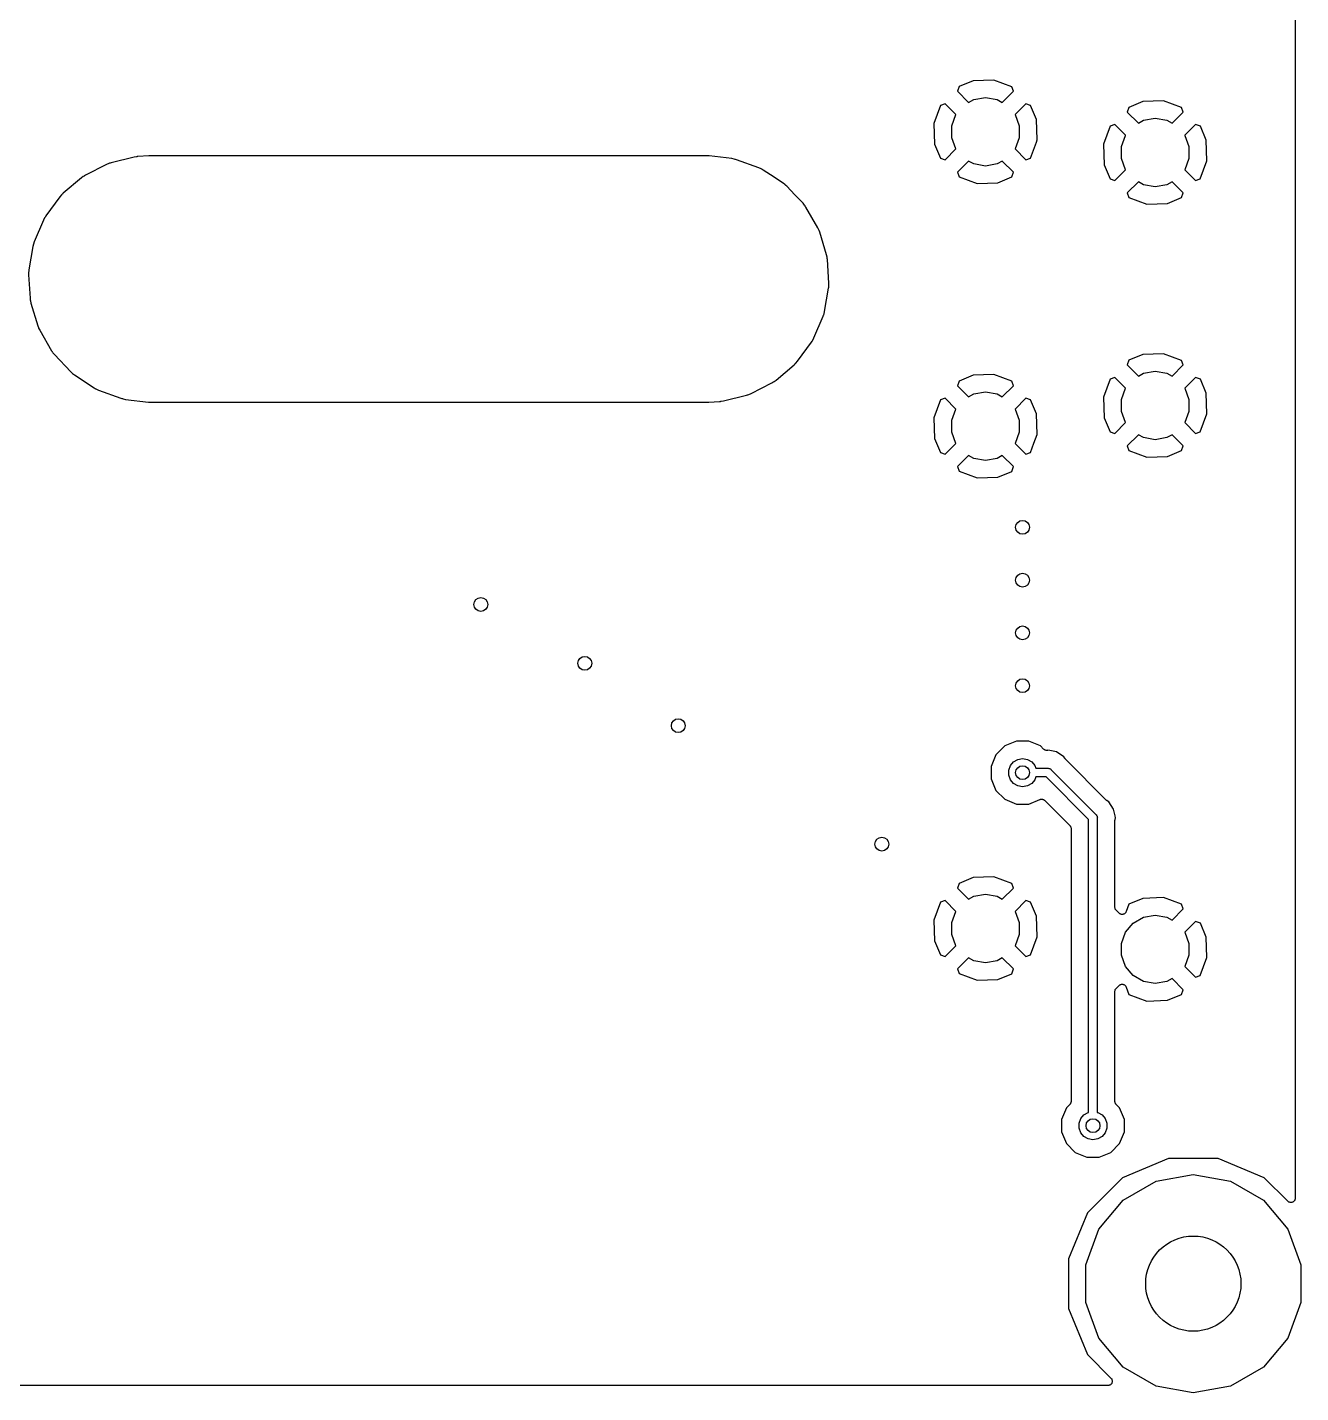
# Model space of a CAD drawing. Extents: x 100.4 to 155.6, y -99.6 to -35.4.
# Drawn here: x 118.84 to 155.6, y -99.65 to -60.24 of the extents above; entities that cross this region are included whole.
import ezdxf

# ---------------------------------------------------------------- set-up
doc = ezdxf.new("R2010")
doc.units = 0
doc.header["$MEASUREMENT"] = 0
doc.layers.add('BLACK', color=7, linetype='CONTINUOUS')

msp = doc.modelspace()

# ---------------------------------------------------------------- linework, layer by layer
at = {"layer": 'BLACK', "linetype": 'CONTINUOUS'}
for p, q in [((155.442, -40.9671), (155.442, -94.0329)), ((146.146, -61.7794), (145.741, -61.9472)), ((146.738, -61.7568), (146.146, -61.7794)), ((147.26, -61.9499), (146.738, -61.7568)), ((145.741, -61.9472), (145.692, -62.0828)), ((145.692, -62.0828), (146.014, -62.4048)), ((146.161, -62.3197), (146.5, -62.26)), ((146.5, -62.26), (146.839, -62.3197)), ((146.986, -62.4048), (147.308, -62.0828)), ((147.308, -62.0828), (147.26, -61.9499)), ((145.2, -62.4901), (145.007, -63.0118)), ((145.333, -62.4421), (145.2, -62.4901)), ((145.644, -62.7533), (145.333, -62.4421)), ((146.014, -62.4048), (146.161, -62.3197)), ((146.839, -62.3197), (146.986, -62.4048)), ((147.667, -62.4421), (147.356, -62.7533)), ((147.803, -62.4911), (147.667, -62.4421)), ((147.916, -62.7642), (147.803, -62.4911)), ((150.641, -62.5472), (150.592, -62.6828)), ((151.046, -62.3794), (150.641, -62.5472)), ((151.638, -62.3568), (151.046, -62.3794)), ((152.16, -62.5499), (151.638, -62.3568)), ((152.208, -62.6828), (152.16, -62.5499)), ((145.007, -63.0118), (145.029, -63.6039)), ((145.525, -63.0781), (145.643, -62.755)), ((145.643, -62.755), (145.644, -62.7533)), ((147.356, -62.7533), (147.357, -62.755)), ((147.357, -62.755), (147.475, -63.0781)), ((147.971, -62.8961), (147.916, -62.7642)), ((147.993, -63.4882), (147.971, -62.8961)), ((150.233, -63.0421), (150.1, -63.0901)), ((150.544, -63.3533), (150.233, -63.0421)), ((150.592, -62.6828), (150.914, -63.0048)), ((150.914, -63.0048), (151.061, -62.9197)), ((151.061, -62.9197), (151.4, -62.86)), ((151.4, -62.86), (151.739, -62.9197)), ((151.739, -62.9197), (151.886, -63.0048)), ((151.886, -63.0048), (152.208, -62.6828)), ((152.567, -63.0421), (152.256, -63.3533)), ((152.703, -63.0911), (152.567, -63.0421)), ((145.525, -63.4219), (145.525, -63.0781)), ((145.643, -63.745), (145.525, -63.4219)), ((147.475, -63.4219), (147.357, -63.745)), ((147.475, -63.0781), (147.475, -63.4219)), ((150.1, -63.0901), (149.907, -63.6118)), ((150.425, -63.6781), (150.543, -63.355)), ((150.543, -63.355), (150.544, -63.3533)), ((152.256, -63.3533), (152.257, -63.355)), ((152.257, -63.355), (152.375, -63.6781)), ((152.871, -63.4961), (152.703, -63.0911)), ((145.029, -63.6039), (145.197, -64.0089)), ((145.333, -64.0579), (145.644, -63.7467)), ((145.644, -63.7467), (145.643, -63.745)), ((147.357, -63.745), (147.356, -63.7467)), ((147.356, -63.7467), (147.667, -64.0579)), ((147.8, -64.0099), (147.971, -63.5473)), ((147.971, -63.5473), (147.993, -63.4882)), ((147.971, -63.5473), (147.971, -63.5473)), ((149.907, -63.6118), (149.929, -64.2039)), ((150.425, -64.0219), (150.425, -63.6781)), ((152.375, -63.6781), (152.375, -64.0219)), ((152.893, -64.0882), (152.871, -63.4961)), ((121.122, -64.193), (120.514, -64.5038)), ((121.186, -64.1652), (121.122, -64.193)), ((121.211, -64.1593), (121.186, -64.1652)), ((121.219, -64.1562), (121.211, -64.1593)), ((121.226, -64.1548), (121.219, -64.1562)), ((121.254, -64.1444), (121.226, -64.1548)), ((121.918, -63.9819), (121.254, -64.1444)), ((121.987, -63.9696), (121.918, -63.9819)), ((121.994, -63.9696), (121.987, -63.9696)), ((122.005, -63.9676), (121.994, -63.9696)), ((122.016, -63.9676), (122.005, -63.9676)), ((122.027, -63.9656), (122.016, -63.9676)), ((122.345, -63.9459), (122.027, -63.9656)), ((122.353, -63.9439), (122.345, -63.9459)), ((122.362, -63.9437), (122.353, -63.9439)), ((122.371, -63.942), (122.362, -63.9437)), ((138.482, -63.942), (122.371, -63.942)), ((138.509, -63.9474), (138.482, -63.942)), ((138.514, -63.9475), (138.509, -63.9474)), ((138.519, -63.9489), (138.514, -63.9475)), ((139.178, -64.0258), (138.519, -63.9489)), ((139.247, -64.0381), (139.178, -64.0258)), ((139.271, -64.0471), (139.247, -64.0381)), ((139.279, -64.0485), (139.271, -64.0471)), ((139.286, -64.0516), (139.279, -64.0485)), ((139.315, -64.0585), (139.286, -64.0516)), ((139.957, -64.2917), (139.315, -64.0585)), ((145.197, -64.0089), (145.333, -64.0579)), ((146.014, -64.0952), (145.692, -64.4172)), ((146.161, -64.1803), (146.014, -64.0952)), ((146.5, -64.24), (146.161, -64.1803)), ((146.839, -64.1803), (146.5, -64.24)), ((146.986, -64.0952), (146.839, -64.1803)), ((147.308, -64.4172), (146.986, -64.0952)), ((147.667, -64.0579), (147.8, -64.0099)), ((149.929, -64.2039), (150.097, -64.6089)), ((150.543, -64.345), (150.425, -64.0219)), ((152.375, -64.0219), (152.257, -64.345)), ((152.7, -64.6099), (152.893, -64.0882)), ((120.397, -64.5814), (119.876, -65.024)), ((120.452, -64.5398), (120.397, -64.5814)), ((120.475, -64.5282), (120.452, -64.5398)), ((120.482, -64.5235), (120.475, -64.5282)), ((120.489, -64.5203), (120.482, -64.5235)), ((120.514, -64.5038), (120.489, -64.5203)), ((140.021, -64.3194), (139.957, -64.2917)), ((140.043, -64.3337), (140.021, -64.3194)), ((140.05, -64.3369), (140.043, -64.3337)), ((140.056, -64.3416), (140.05, -64.3369)), ((140.083, -64.3549), (140.056, -64.3416)), ((140.29, -64.4907), (140.083, -64.3549)), ((140.654, -64.7297), (140.29, -64.4907)), ((140.29, -64.4907), (140.29, -64.4907)), ((145.692, -64.4172), (145.74, -64.5501)), ((145.74, -64.5501), (146.262, -64.7432)), ((146.854, -64.7206), (147.259, -64.5528)), ((147.259, -64.5528), (147.308, -64.4172)), ((150.097, -64.6089), (150.233, -64.6579)), ((150.233, -64.6579), (150.544, -64.3467)), ((150.544, -64.3467), (150.543, -64.345)), ((152.257, -64.345), (152.256, -64.3467)), ((152.256, -64.3467), (152.567, -64.6579)), ((152.567, -64.6579), (152.7, -64.6099)), ((119.876, -65.024), (119.855, -65.0457)), ((140.71, -64.7714), (140.654, -64.7297)), ((140.728, -64.7902), (140.71, -64.7714)), ((140.734, -64.795), (140.728, -64.7902)), ((140.739, -64.801), (140.734, -64.795)), ((140.762, -64.8201), (140.739, -64.801)), ((141, -65.0718), (140.762, -64.8201)), ((146.262, -64.7432), (146.854, -64.7206)), ((150.914, -64.6952), (150.592, -65.0172)), ((150.592, -65.0172), (150.64, -65.1501)), ((151.061, -64.7803), (150.914, -64.6952)), ((151.4, -64.84), (151.061, -64.7803)), ((151.739, -64.7803), (151.4, -64.84)), ((151.886, -64.6952), (151.739, -64.7803)), ((152.208, -65.0172), (151.886, -64.6952)), ((152.159, -65.1528), (152.208, -65.0172)), ((119.78, -65.1264), (119.375, -65.6769)), ((119.824, -65.0731), (119.78, -65.1264)), ((119.844, -65.0565), (119.824, -65.0731)), ((119.849, -65.0505), (119.844, -65.0565)), ((119.855, -65.0457), (119.849, -65.0505)), ((141.232, -65.3163), (141, -65.0718)), ((141.277, -65.3697), (141.232, -65.3163)), ((141.289, -65.3921), (141.277, -65.3697)), ((141.294, -65.3982), (141.289, -65.3921)), ((141.298, -65.4052), (141.294, -65.3982)), ((141.316, -65.429), (141.298, -65.4052)), ((150.64, -65.1501), (151.162, -65.3432)), ((151.162, -65.3432), (151.754, -65.3206)), ((151.754, -65.3206), (152.159, -65.1528)), ((119.305, -65.7988), (119.037, -66.4277)), ((119.336, -65.7366), (119.305, -65.7988)), ((119.351, -65.7159), (119.336, -65.7366)), ((119.355, -65.7089), (119.351, -65.7159)), ((119.36, -65.7028), (119.355, -65.7089)), ((119.375, -65.6769), (119.36, -65.7028)), ((141.659, -66.0201), (141.316, -65.429)), ((141.69, -66.0823), (141.659, -66.0201)), ((141.698, -66.107), (141.69, -66.0823)), ((141.701, -66.1141), (141.698, -66.107)), ((141.703, -66.1218), (141.701, -66.1141)), ((141.715, -66.1491), (141.703, -66.1218)), ((141.913, -66.8032), (141.715, -66.1491)), ((118.997, -66.5623), (118.881, -67.236)), ((119.013, -66.4947), (118.997, -66.5623)), ((119.023, -66.471), (119.013, -66.4947)), ((119.025, -66.4633), (119.023, -66.471)), ((119.029, -66.4562), (119.025, -66.4633)), ((119.037, -66.4277), (119.029, -66.4562)), ((141.929, -66.8709), (141.913, -66.8032)), ((141.93, -66.8967), (141.929, -66.8709)), ((141.932, -66.9044), (141.93, -66.8967)), ((141.932, -66.9123), (141.932, -66.9044)), ((141.937, -66.9416), (141.932, -66.9123)), ((141.98, -67.6238), (141.937, -66.9416)), ((118.878, -67.2813), (118.873, -67.3067)), ((118.873, -67.3067), (118.873, -67.3762)), ((118.873, -67.3762), (118.915, -68.0584)), ((118.88, -67.2657), (118.878, -67.2734)), ((118.878, -67.2734), (118.878, -67.2813)), ((118.881, -67.236), (118.88, -67.2657)), ((141.856, -68.4376), (141.972, -67.764)), ((141.972, -67.764), (141.973, -67.7343)), ((141.973, -67.7343), (141.975, -67.7266)), ((141.975, -67.7187), (141.98, -67.6933)), ((141.975, -67.7266), (141.975, -67.7187)), ((141.98, -67.6933), (141.98, -67.6238)), ((118.915, -68.0584), (118.921, -68.0877)), ((118.921, -68.0877), (118.921, -68.0956)), ((118.921, -68.0956), (118.923, -68.1033)), ((118.923, -68.1033), (118.924, -68.1291)), ((118.924, -68.1291), (118.94, -68.1968)), ((118.94, -68.1968), (119.138, -68.8509)), ((141.548, -69.2012), (141.816, -68.5723)), ((141.816, -68.5723), (141.824, -68.5438)), ((141.824, -68.5438), (141.828, -68.5367)), ((141.828, -68.5367), (141.83, -68.529)), ((141.83, -68.529), (141.84, -68.5053)), ((141.84, -68.5053), (141.856, -68.4376)), ((119.138, -68.8509), (119.15, -68.8782)), ((119.15, -68.8782), (119.152, -68.8859)), ((119.152, -68.8859), (119.155, -68.893)), ((119.155, -68.893), (119.163, -68.9177)), ((119.163, -68.9177), (119.194, -68.9799)), ((119.194, -68.9799), (119.537, -69.571)), ((141.073, -69.8736), (141.478, -69.3231)), ((141.478, -69.3231), (141.493, -69.2972)), ((141.493, -69.2972), (141.498, -69.2911)), ((141.498, -69.2911), (141.502, -69.2841)), ((141.502, -69.2841), (141.517, -69.2634)), ((141.517, -69.2634), (141.548, -69.2012)), ((119.537, -69.571), (119.555, -69.5948)), ((119.555, -69.5948), (119.558, -69.6018)), ((119.558, -69.6018), (119.563, -69.6079)), ((119.563, -69.6079), (119.576, -69.6303)), ((119.576, -69.6303), (119.621, -69.6837)), ((119.621, -69.6837), (120.091, -70.1799)), ((151.046, -69.6794), (150.641, -69.8472)), ((151.638, -69.6568), (151.046, -69.6794)), ((152.16, -69.8499), (151.638, -69.6568)), ((140.456, -70.4186), (140.977, -69.976)), ((140.977, -69.976), (140.997, -69.9543)), ((140.997, -69.9543), (141.004, -69.9495)), ((141.004, -69.9495), (141.009, -69.9435)), ((141.009, -69.9435), (141.029, -69.9269)), ((141.029, -69.9269), (141.073, -69.8736)), ((150.641, -69.8472), (150.592, -69.9828)), ((150.592, -69.9828), (150.914, -70.3048)), ((151.886, -70.3048), (152.208, -69.9828)), ((152.208, -69.9828), (152.16, -69.8499)), ((120.091, -70.1799), (120.114, -70.199)), ((120.114, -70.199), (120.119, -70.205)), ((120.119, -70.205), (120.125, -70.2098)), ((120.125, -70.2098), (120.143, -70.2286)), ((120.143, -70.2286), (120.198, -70.2703)), ((120.198, -70.2703), (120.77, -70.6451)), ((139.73, -70.807), (140.327, -70.5025)), ((140.327, -70.5024), (140.339, -70.4962)), ((140.327, -70.5025), (140.327, -70.5024)), ((140.327, -70.5025), (140.327, -70.5025)), ((140.339, -70.4962), (140.364, -70.4797)), ((140.364, -70.4797), (140.371, -70.4765)), ((140.371, -70.4765), (140.378, -70.4718)), ((140.378, -70.4718), (140.401, -70.4602)), ((140.401, -70.4602), (140.456, -70.4186)), ((145.741, -70.4472), (145.692, -70.5828)), ((146.146, -70.2794), (145.741, -70.4472)), ((146.738, -70.2568), (146.146, -70.2794)), ((147.26, -70.4499), (146.738, -70.2568)), ((147.308, -70.5828), (147.26, -70.4499)), ((150.1, -70.3901), (149.907, -70.9118)), ((150.233, -70.3421), (150.1, -70.3901)), ((150.544, -70.6533), (150.233, -70.3421)), ((150.914, -70.3048), (151.061, -70.2197)), ((151.061, -70.2197), (151.4, -70.16)), ((151.4, -70.16), (151.739, -70.2197)), ((151.739, -70.2197), (151.886, -70.3048)), ((152.567, -70.3421), (152.256, -70.6533)), ((152.703, -70.3911), (152.567, -70.3421)), ((152.871, -70.7961), (152.703, -70.3911)), ((120.77, -70.6451), (120.797, -70.6584)), ((120.797, -70.6584), (120.803, -70.6631)), ((120.803, -70.6631), (120.81, -70.6663)), ((120.81, -70.6663), (120.832, -70.6806)), ((120.832, -70.6806), (120.895, -70.7083)), ((120.895, -70.7083), (121.538, -70.9415)), ((121.538, -70.9415), (121.567, -70.9484)), ((138.935, -71.0181), (139.599, -70.8556)), ((139.599, -70.8556), (139.627, -70.8452)), ((139.627, -70.8452), (139.634, -70.8438)), ((139.634, -70.8438), (139.642, -70.8407)), ((139.642, -70.8407), (139.667, -70.8348)), ((139.667, -70.8348), (139.73, -70.807)), ((145.333, -70.9421), (145.2, -70.9901)), ((145.644, -71.2533), (145.333, -70.9421)), ((145.692, -70.5828), (146.014, -70.9048)), ((146.014, -70.9048), (146.161, -70.8197)), ((146.161, -70.8197), (146.5, -70.76)), ((146.5, -70.76), (146.839, -70.8197)), ((146.839, -70.8197), (146.986, -70.9048)), ((146.986, -70.9048), (147.308, -70.5828)), ((147.667, -70.9421), (147.356, -71.2533)), ((147.803, -70.9911), (147.667, -70.9421)), ((149.907, -70.9118), (149.929, -71.5039)), ((150.425, -70.9781), (150.543, -70.655)), ((150.543, -70.655), (150.544, -70.6533)), ((152.256, -70.6533), (152.257, -70.655)), ((152.257, -70.655), (152.375, -70.9781)), ((152.893, -71.3882), (152.871, -70.7961)), ((121.567, -70.9484), (121.574, -70.9515)), ((121.574, -70.9515), (121.582, -70.9529)), ((121.582, -70.9529), (121.606, -70.9619)), ((121.606, -70.9619), (121.675, -70.9742)), ((121.675, -70.9742), (122.334, -71.0511)), ((122.334, -71.0511), (122.338, -71.0525)), ((122.338, -71.0525), (122.344, -71.0526)), ((122.344, -71.0526), (122.371, -71.058)), ((122.371, -71.058), (138.482, -71.058)), ((138.482, -71.058), (138.491, -71.0563)), ((138.491, -71.0563), (138.5, -71.0561)), ((138.5, -71.0561), (138.508, -71.0541)), ((138.508, -71.0541), (138.825, -71.0344)), ((138.825, -71.0344), (138.837, -71.0324)), ((138.837, -71.0324), (138.848, -71.0324)), ((138.848, -71.0324), (138.859, -71.0304)), ((138.859, -71.0304), (138.866, -71.0304)), ((138.866, -71.0304), (138.935, -71.0181)), ((145.2, -70.9901), (145.007, -71.5118)), ((145.525, -71.5781), (145.643, -71.255)), ((145.643, -71.255), (145.644, -71.2533)), ((147.356, -71.2533), (147.357, -71.255)), ((147.357, -71.255), (147.475, -71.5781)), ((147.971, -71.3961), (147.803, -70.9911)), ((150.425, -71.3219), (150.425, -70.9781)), ((150.543, -71.645), (150.425, -71.3219)), ((152.375, -71.3219), (152.257, -71.645)), ((152.375, -70.9781), (152.375, -71.3219)), ((145.007, -71.5118), (145.029, -72.1039)), ((145.525, -71.9219), (145.525, -71.5781)), ((147.475, -71.5781), (147.475, -71.9219)), ((147.993, -71.9882), (147.971, -71.3961)), ((149.929, -71.5039), (150.097, -71.9089)), ((150.233, -71.9579), (150.544, -71.6467)), ((150.544, -71.6467), (150.543, -71.645)), ((152.257, -71.645), (152.256, -71.6467)), ((152.256, -71.6467), (152.567, -71.9579)), ((152.7, -71.9099), (152.893, -71.3882)), ((145.029, -72.1039), (145.197, -72.5089)), ((145.643, -72.245), (145.525, -71.9219)), ((147.475, -71.9219), (147.357, -72.245)), ((147.9, -72.2404), (147.993, -71.9882)), ((150.097, -71.9089), (150.233, -71.9579)), ((150.914, -71.9952), (150.592, -72.3172)), ((151.061, -72.0803), (150.914, -71.9952)), ((151.4, -72.14), (151.061, -72.0803)), ((151.739, -72.0803), (151.4, -72.14)), ((151.886, -71.9952), (151.739, -72.0803)), ((152.208, -72.3172), (151.886, -71.9952)), ((152.567, -71.9579), (152.7, -71.9099)), ((145.197, -72.5089), (145.333, -72.5579)), ((145.333, -72.5579), (145.644, -72.2467)), ((145.644, -72.2467), (145.643, -72.245)), ((147.357, -72.245), (147.356, -72.2467)), ((147.356, -72.2467), (147.667, -72.5579)), ((147.667, -72.5579), (147.8, -72.5099)), ((147.8, -72.5099), (147.9, -72.2404)), ((150.592, -72.3172), (150.64, -72.4501)), ((150.64, -72.4501), (151.162, -72.6432)), ((151.754, -72.6206), (152.159, -72.4528)), ((152.159, -72.4528), (152.208, -72.3172)), ((146.014, -72.5952), (145.692, -72.9172)), ((146.161, -72.6803), (146.014, -72.5952)), ((146.5, -72.74), (146.161, -72.6803)), ((146.839, -72.6803), (146.5, -72.74)), ((146.986, -72.5952), (146.839, -72.6803)), ((147.308, -72.9172), (146.986, -72.5952)), ((151.162, -72.6432), (151.754, -72.6206)), ((145.692, -72.9172), (145.74, -73.0501)), ((145.74, -73.0501), (146.262, -73.2432)), ((146.262, -73.2432), (146.854, -73.2206)), ((146.854, -73.2206), (147.259, -73.0528)), ((147.259, -73.0528), (147.308, -72.9172)), ((147.057, -80.9802), (146.802, -81.2357)), ((147.391, -80.842), (147.057, -80.9802)), ((147.752, -80.842), (147.391, -80.842)), ((148.086, -80.9802), (147.752, -80.842)), ((148.178, -81.072), (148.086, -80.9802)), ((148.192, -81.0823), (148.178, -81.072)), ((148.206, -81.0936), (148.192, -81.0823)), ((148.21, -81.0949), (148.206, -81.0936)), ((148.214, -81.0973), (148.21, -81.0949)), ((148.231, -81.102), (148.214, -81.0973)), ((148.248, -81.1077), (148.231, -81.102)), ((148.252, -81.1076), (148.248, -81.1077)), ((148.256, -81.1087), (148.252, -81.1076)), ((148.274, -81.1072), (148.256, -81.1087)), ((148.292, -81.1068), (148.274, -81.1072)), ((148.303, -81.1046), (148.292, -81.1068)), ((148.353, -81.1146), (148.303, -81.1046)), ((148.55, -81.1537), (148.353, -81.1146)), ((148.353, -81.1146), (148.353, -81.1146)), ((148.759, -81.2936), (148.55, -81.1537)), ((146.802, -81.2357), (146.663, -81.5694)), ((146.663, -81.5694), (146.663, -81.9306)), ((147.171, -81.6795), (147.22, -81.5469)), ((147.22, -81.5469), (147.31, -81.4389)), ((147.31, -81.4389), (147.433, -81.3683)), ((147.433, -81.3683), (147.571, -81.3438)), ((147.571, -81.3438), (147.71, -81.3683)), ((147.71, -81.3683), (147.833, -81.4389)), ((147.833, -81.4389), (147.923, -81.5469)), ((147.923, -81.5469), (147.952, -81.625)), ((148.788, -81.3361), (148.759, -81.2936)), ((148.796, -81.3451), (148.788, -81.3361)), ((148.804, -81.3553), (148.796, -81.3451)), ((149.998, -82.5499), (148.804, -81.3553)), ((146.663, -81.9306), (146.802, -82.2643)), ((147.171, -81.8205), (147.171, -81.6795)), ((147.22, -81.9531), (147.171, -81.8205)), ((147.31, -82.0611), (147.22, -81.9531)), ((147.923, -81.9531), (147.833, -82.0611)), ((147.952, -81.875), (147.923, -81.9531)), ((147.952, -81.625), (148.298, -81.625)), ((148.251, -81.875), (147.952, -81.875)), ((149.478, -83.1022), (148.251, -81.875)), ((148.298, -81.625), (148.314, -81.6236)), ((148.314, -81.6236), (148.33, -81.6278)), ((148.33, -81.6278), (148.346, -81.6307)), ((148.346, -81.6307), (148.351, -81.6335)), ((148.351, -81.6335), (148.357, -81.635)), ((148.357, -81.635), (148.37, -81.6445)), ((148.37, -81.6445), (148.385, -81.6528)), ((148.385, -81.6528), (148.395, -81.6655)), ((148.395, -81.6655), (149.688, -82.9581)), ((146.802, -82.2643), (147.057, -82.5198)), ((147.433, -82.1317), (147.31, -82.0611)), ((147.571, -82.1562), (147.433, -82.1317)), ((147.71, -82.1317), (147.571, -82.1562)), ((147.833, -82.0611), (147.71, -82.1317)), ((147.057, -82.5198), (147.391, -82.658)), ((147.391, -82.658), (147.752, -82.658)), ((147.752, -82.658), (148.072, -82.5253)), ((148.072, -82.5253), (148.081, -82.5235)), ((148.081, -82.5235), (148.088, -82.52)), ((148.088, -82.52), (148.102, -82.5188)), ((148.102, -82.5188), (148.115, -82.5158)), ((148.115, -82.5158), (148.124, -82.5169)), ((148.124, -82.5169), (148.132, -82.5162)), ((148.132, -82.5162), (148.145, -82.5197)), ((148.145, -82.5197), (148.159, -82.5215)), ((148.159, -82.5215), (148.167, -82.5254)), ((148.167, -82.5254), (148.175, -82.5276)), ((148.175, -82.5276), (148.186, -82.5355)), ((148.186, -82.5355), (148.198, -82.5419)), ((148.198, -82.5419), (148.204, -82.5481)), ((148.204, -82.5481), (148.211, -82.5529)), ((148.211, -82.5529), (148.933, -83.2754)), ((150.008, -82.557), (149.998, -82.5499)), ((150.017, -82.5656), (150.008, -82.557)), ((150.06, -82.594), (150.017, -82.5656)), ((150.2, -82.8034), (150.06, -82.594)), ((149.478, -91.5562), (149.478, -83.1022)), ((149.688, -82.9581), (149.701, -82.9688)), ((149.701, -82.9688), (149.709, -82.9832)), ((149.709, -82.9832), (149.718, -82.9967)), ((149.718, -82.9967), (149.72, -83.0021)), ((149.72, -83.0021), (149.723, -83.007)), ((149.723, -83.007), (149.726, -83.0233)), ((149.726, -83.0233), (149.73, -83.0393)), ((149.73, -83.0393), (149.728, -83.0558)), ((149.728, -83.0558), (149.728, -91.5562)), ((150.239, -83.0003), (150.2, -82.8034)), ((150.236, -83.1252), (150.239, -83.1129)), ((150.236, -85.6339), (150.236, -83.1252)), ((150.249, -83.0504), (150.239, -83.0003)), ((150.239, -83.0003), (150.239, -83.0003)), ((150.239, -83.1004), (150.249, -83.0504)), ((150.239, -83.1129), (150.239, -83.1004)), ((148.933, -83.2754), (148.936, -83.28)), ((148.936, -83.28), (148.941, -83.2835)), ((148.941, -83.2835), (148.949, -83.2979)), ((148.949, -83.2979), (148.959, -83.3115)), ((148.959, -83.3115), (148.96, -83.3169)), ((148.96, -83.3169), (148.963, -83.3217)), ((148.963, -83.3217), (148.966, -83.3381)), ((148.966, -83.3381), (148.97, -83.3541)), ((148.97, -83.3541), (148.969, -83.3597)), ((148.969, -83.3597), (148.97, -83.3652)), ((148.97, -83.3652), (148.97, -91.2367)), ((145.741, -84.9472), (145.692, -85.0828)), ((145.692, -85.0828), (146.014, -85.4048)), ((146.146, -84.7794), (145.741, -84.9472)), ((146.738, -84.7568), (146.146, -84.7794)), ((147.26, -84.9499), (146.738, -84.7568)), ((146.986, -85.4048), (147.308, -85.0828)), ((147.308, -85.0828), (147.26, -84.9499)), ((145.2, -85.4901), (145.007, -86.0118)), ((145.333, -85.4421), (145.2, -85.4901)), ((145.644, -85.7533), (145.333, -85.4421)), ((146.014, -85.4048), (146.161, -85.3197)), ((146.161, -85.3197), (146.5, -85.26)), ((146.5, -85.26), (146.839, -85.3197)), ((146.839, -85.3197), (146.986, -85.4048)), ((147.667, -85.4421), (147.356, -85.7533)), ((147.803, -85.4911), (147.667, -85.4421)), ((147.971, -85.8961), (147.803, -85.4911)), ((151.046, -85.3794), (150.641, -85.5472)), ((151.638, -85.3568), (151.046, -85.3794)), ((152.16, -85.5499), (151.638, -85.3568)), ((145.525, -86.0781), (145.643, -85.755)), ((145.643, -85.755), (145.644, -85.7533)), ((147.356, -85.7533), (147.357, -85.755)), ((147.357, -85.755), (147.475, -86.0781)), ((147.993, -86.4882), (147.971, -85.8961)), ((150.237, -85.6394), (150.236, -85.6339)), ((150.237, -85.6449), (150.237, -85.6394)), ((150.241, -85.6609), (150.237, -85.6449)), ((150.244, -85.6773), (150.241, -85.6609)), ((150.247, -85.6821), (150.244, -85.6773)), ((150.248, -85.6875), (150.247, -85.6821)), ((150.258, -85.7011), (150.248, -85.6875)), ((150.266, -85.7155), (150.258, -85.7011)), ((150.27, -85.7191), (150.266, -85.7155)), ((150.274, -85.7237), (150.27, -85.7191)), ((150.355, -85.8054), (150.274, -85.7237)), ((150.369, -85.8149), (150.355, -85.8054)), ((150.382, -85.8257), (150.369, -85.8149)), ((150.387, -85.8275), (150.382, -85.8257)), ((150.391, -85.8307), (150.387, -85.8275)), ((150.408, -85.835), (150.391, -85.8307)), ((150.423, -85.8407), (150.408, -85.835)), ((150.429, -85.8407), (150.423, -85.8407)), ((150.434, -85.8421), (150.429, -85.8407)), ((150.451, -85.8406), (150.434, -85.8421)), ((150.467, -85.8406), (150.451, -85.8406)), ((150.473, -85.8387), (150.467, -85.8406)), ((150.478, -85.8382), (150.473, -85.8387)), ((150.493, -85.8312), (150.478, -85.8382)), ((150.509, -85.8254), (150.493, -85.8312)), ((150.513, -85.8219), (150.509, -85.8254)), ((150.518, -85.8196), (150.513, -85.8219)), ((150.53, -85.8078), (150.518, -85.8196)), ((150.543, -85.797), (150.53, -85.8078)), ((150.545, -85.7923), (150.543, -85.797)), ((150.549, -85.7884), (150.545, -85.7923)), ((150.556, -85.7733), (150.549, -85.7884)), ((150.565, -85.7588), (150.556, -85.7733)), ((150.641, -85.5472), (150.565, -85.7588)), ((151.061, -85.9197), (151.4, -85.86)), ((151.4, -85.86), (151.739, -85.9197)), ((151.886, -86.0048), (152.208, -85.6828)), ((152.208, -85.6828), (152.16, -85.5499)), ((145.007, -86.0118), (145.029, -86.6039)), ((145.525, -86.4219), (145.525, -86.0781)), ((147.475, -86.0781), (147.475, -86.4219)), ((150.543, -86.355), (150.764, -86.0916)), ((150.764, -86.0916), (151.061, -85.9197)), ((151.739, -85.9197), (151.886, -86.0048)), ((152.567, -86.0421), (152.256, -86.3533)), ((152.703, -86.0911), (152.567, -86.0421)), ((152.871, -86.4961), (152.703, -86.0911)), ((145.029, -86.6039), (145.197, -87.0089)), ((145.643, -86.745), (145.525, -86.4219)), ((147.475, -86.4219), (147.357, -86.745)), ((147.8, -87.0099), (147.993, -86.4882)), ((150.425, -86.6781), (150.543, -86.355)), ((150.425, -87.0219), (150.425, -86.6781)), ((152.256, -86.3533), (152.257, -86.355)), ((152.257, -86.355), (152.375, -86.6781)), ((152.375, -86.6781), (152.375, -87.0219)), ((152.893, -87.0882), (152.871, -86.4961)), ((145.197, -87.0089), (145.333, -87.0579)), ((145.333, -87.0579), (145.644, -86.7467)), ((145.644, -86.7467), (145.643, -86.745)), ((146.014, -87.0952), (145.692, -87.4172)), ((146.161, -87.1803), (146.014, -87.0952)), ((146.986, -87.0952), (146.839, -87.1803)), ((147.308, -87.4172), (146.986, -87.0952)), ((147.357, -86.745), (147.356, -86.7467)), ((147.356, -86.7467), (147.667, -87.0579)), ((147.667, -87.0579), (147.8, -87.0099)), ((150.543, -87.345), (150.425, -87.0219)), ((152.375, -87.0219), (152.257, -87.345)), ((152.7, -87.6099), (152.893, -87.0882)), ((145.692, -87.4172), (145.74, -87.5501)), ((146.5, -87.24), (146.161, -87.1803)), ((146.839, -87.1803), (146.5, -87.24)), ((147.259, -87.5528), (147.308, -87.4172)), ((150.764, -87.6084), (150.543, -87.345)), ((152.257, -87.345), (152.256, -87.3467)), ((152.256, -87.3467), (152.567, -87.6579)), ((145.74, -87.5501), (146.262, -87.7432)), ((146.262, -87.7432), (146.854, -87.7206)), ((146.854, -87.7206), (147.259, -87.5528)), ((150.355, -87.8946), (150.369, -87.8851)), ((150.369, -87.8851), (150.382, -87.8743)), ((150.382, -87.8743), (150.387, -87.8725)), ((150.387, -87.8725), (150.391, -87.8693)), ((150.391, -87.8693), (150.408, -87.865)), ((150.408, -87.865), (150.423, -87.8593)), ((150.423, -87.8593), (150.429, -87.8593)), ((150.429, -87.8593), (150.434, -87.8579)), ((150.434, -87.8579), (150.451, -87.8594)), ((150.451, -87.8594), (150.467, -87.8594)), ((150.467, -87.8594), (150.473, -87.8613)), ((150.473, -87.8613), (150.478, -87.8618)), ((150.478, -87.8618), (150.493, -87.8688)), ((150.493, -87.8688), (150.509, -87.8746)), ((150.509, -87.8746), (150.513, -87.8781)), ((150.513, -87.8781), (150.518, -87.8804)), ((150.518, -87.8804), (150.53, -87.8922)), ((151.061, -87.7803), (150.764, -87.6084)), ((151.4, -87.84), (151.061, -87.7803)), ((151.739, -87.7803), (151.4, -87.84)), ((151.886, -87.6952), (151.739, -87.7803)), ((152.208, -88.0172), (151.886, -87.6952)), ((152.567, -87.6579), (152.7, -87.6099)), ((150.236, -88.0661), (150.237, -88.0606)), ((150.236, -91.2367), (150.236, -88.0661)), ((150.237, -88.0551), (150.241, -88.0391)), ((150.237, -88.0606), (150.237, -88.0551)), ((150.241, -88.0391), (150.244, -88.0227)), ((150.244, -88.0227), (150.247, -88.0179)), ((150.247, -88.0179), (150.248, -88.0125)), ((150.248, -88.0125), (150.258, -87.9989)), ((150.258, -87.9989), (150.266, -87.9845)), ((150.266, -87.9845), (150.27, -87.9809)), ((150.27, -87.9809), (150.274, -87.9763)), ((150.274, -87.9763), (150.355, -87.8946)), ((150.53, -87.8922), (150.543, -87.903)), ((150.543, -87.903), (150.545, -87.9077)), ((150.545, -87.9077), (150.549, -87.9116)), ((150.549, -87.9116), (150.556, -87.9267)), ((150.556, -87.9267), (150.565, -87.9412)), ((150.565, -87.9412), (150.64, -88.1501)), ((150.64, -88.1501), (151.162, -88.3432)), ((151.754, -88.3206), (152.159, -88.1528)), ((152.159, -88.1528), (152.208, -88.0172)), ((151.162, -88.3432), (151.754, -88.3206)), ((148.834, -91.426), (148.695, -91.7598)), ((148.933, -91.3265), (148.834, -91.426)), ((148.936, -91.3219), (148.933, -91.3265)), ((148.941, -91.3183), (148.936, -91.3219)), ((148.949, -91.3039), (148.941, -91.3183)), ((148.959, -91.2903), (148.949, -91.3039)), ((148.96, -91.2849), (148.959, -91.2903)), ((148.963, -91.2801), (148.96, -91.2849)), ((148.966, -91.2638), (148.963, -91.2801)), ((148.97, -91.2477), (148.966, -91.2638)), ((148.97, -91.2367), (148.969, -91.2422)), ((148.969, -91.2422), (148.97, -91.2477)), ((150.237, -91.2422), (150.236, -91.2367)), ((150.237, -91.2477), (150.237, -91.2422)), ((150.241, -91.2638), (150.237, -91.2477)), ((150.244, -91.2801), (150.241, -91.2638)), ((150.247, -91.2849), (150.244, -91.2801)), ((150.248, -91.2903), (150.247, -91.2849)), ((150.258, -91.3039), (150.248, -91.2903)), ((150.266, -91.3183), (150.258, -91.3039)), ((150.27, -91.3219), (150.266, -91.3183)), ((150.274, -91.3265), (150.27, -91.3219)), ((150.373, -91.426), (150.274, -91.3265)), ((150.511, -91.7598), (150.373, -91.426)), ((148.695, -91.7598), (148.695, -92.121)), ((149.203, -91.8698), (149.252, -91.7373)), ((149.252, -91.7373), (149.342, -91.6292)), ((149.342, -91.6292), (149.465, -91.5587)), ((149.465, -91.5587), (149.478, -91.5562)), ((149.728, -91.5562), (149.742, -91.5587)), ((149.742, -91.5587), (149.865, -91.6292)), ((149.865, -91.6292), (149.955, -91.7373)), ((149.955, -91.7373), (150.003, -91.8698)), ((150.511, -92.121), (150.511, -91.7598)), ((148.695, -92.121), (148.834, -92.4547)), ((149.203, -92.0109), (149.203, -91.8698)), ((149.252, -92.1435), (149.203, -92.0109)), ((149.342, -92.2515), (149.252, -92.1435)), ((149.955, -92.1435), (149.865, -92.2515)), ((150.003, -92.0109), (149.955, -92.1435)), ((150.003, -91.8698), (150.003, -92.0109)), ((150.373, -92.4547), (150.511, -92.121)), ((148.834, -92.4547), (149.089, -92.7101)), ((149.465, -92.3221), (149.342, -92.2515)), ((149.603, -92.3466), (149.465, -92.3221)), ((149.742, -92.3221), (149.603, -92.3466)), ((149.865, -92.2515), (149.742, -92.3221)), ((150.118, -92.7101), (150.373, -92.4547)), ((149.089, -92.7101), (149.423, -92.8484)), ((149.423, -92.8484), (149.784, -92.8484)), ((149.784, -92.8484), (150.118, -92.7101)), ((151.782, -92.892), (150.456, -93.4413)), ((153.218, -92.892), (151.782, -92.892)), ((154.544, -93.4413), (153.218, -92.892)), ((151.423, -93.542), (152.5, -93.3522)), ((152.5, -93.3522), (153.577, -93.542)), ((150.456, -93.4413), (149.441, -94.4562)), ((150.477, -94.0886), (151.423, -93.542)), ((153.577, -93.542), (154.523, -94.0886)), ((155.225, -94.1227), (154.544, -93.4413)), ((149.774, -94.9261), (150.477, -94.0886)), ((154.523, -94.0886), (155.226, -94.9261)), ((155.239, -94.1322), (155.225, -94.1227)), ((155.252, -94.1429), (155.239, -94.1322)), ((155.257, -94.1448), (155.252, -94.1429)), ((155.261, -94.148), (155.257, -94.1448)), ((155.277, -94.1523), (155.261, -94.148)), ((155.293, -94.158), (155.277, -94.1523)), ((155.299, -94.158), (155.293, -94.158)), ((155.304, -94.1594), (155.299, -94.158)), ((155.32, -94.158), (155.304, -94.1594)), ((155.337, -94.158), (155.32, -94.158)), ((155.342, -94.1561), (155.337, -94.158)), ((155.348, -94.1556), (155.342, -94.1561)), ((155.363, -94.1486), (155.348, -94.1556)), ((155.379, -94.1429), (155.363, -94.1486)), ((155.383, -94.1393), (155.379, -94.1429)), ((155.388, -94.1369), (155.383, -94.1393)), ((155.4, -94.1252), (155.388, -94.1369)), ((155.412, -94.1145), (155.4, -94.1252)), ((155.415, -94.1097), (155.412, -94.1145)), ((155.419, -94.1058), (155.415, -94.1097)), ((155.426, -94.0907), (155.419, -94.1058)), ((155.434, -94.0763), (155.426, -94.0907)), ((155.435, -94.0708), (155.434, -94.0763)), ((155.438, -94.0658), (155.435, -94.0708)), ((155.439, -94.0493), (155.438, -94.0658)), ((155.442, -94.0329), (155.439, -94.0493)), ((149.441, -94.4562), (148.892, -95.7823)), ((149.4, -95.9534), (149.774, -94.9261)), ((155.226, -94.9261), (155.6, -95.9534)), ((148.892, -95.7823), (148.892, -97.2177)), ((149.4, -97.0466), (149.4, -95.9534)), ((155.6, -95.9534), (155.6, -97.0466)), ((148.892, -97.2177), (149.441, -98.5438)), ((149.774, -98.0739), (149.4, -97.0466)), ((155.6, -97.0466), (155.226, -98.0739)), ((150.477, -98.9114), (149.774, -98.0739)), ((155.226, -98.0739), (154.523, -98.9114)), ((149.441, -98.5438), (150.123, -99.2252)), ((151.423, -99.458), (150.477, -98.9114)), ((154.523, -98.9114), (153.577, -99.458)), ((150.123, -99.2252), (150.132, -99.2388)), ((150.132, -99.2388), (150.143, -99.2515)), ((150.143, -99.2515), (150.145, -99.2568)), ((150.145, -99.2568), (150.148, -99.2613)), ((150.148, -99.2613), (150.152, -99.2774)), ((150.152, -99.2774), (150.158, -99.2929)), ((150.158, -99.2929), (150.158, -99.2985)), ((150.158, -99.2985), (150.159, -99.3039)), ((150.159, -99.3039), (150.158, -99.3205)), ((150.033, -99.442), (105.967, -99.442)), ((150.049, -99.4391), (150.033, -99.442)), ((150.066, -99.4377), (150.049, -99.4391)), ((150.071, -99.4353), (150.066, -99.4377)), ((150.076, -99.4343), (150.071, -99.4353)), ((150.091, -99.426), (150.076, -99.4343)), ((150.106, -99.419), (150.091, -99.426)), ((150.11, -99.4151), (150.106, -99.419)), ((150.115, -99.4123), (150.11, -99.4151)), ((150.125, -99.3996), (150.115, -99.4123)), ((150.137, -99.3878), (150.125, -99.3996)), ((150.139, -99.3828), (150.137, -99.3878)), ((150.143, -99.3785), (150.139, -99.3828)), ((150.149, -99.3629), (150.143, -99.3785)), ((150.156, -99.3479), (150.149, -99.3629)), ((150.158, -99.3371), (150.156, -99.3423)), ((150.156, -99.3423), (150.156, -99.3479)), ((150.158, -99.3205), (150.158, -99.3371)), ((152.5, -99.6478), (151.423, -99.458)), ((153.577, -99.458), (152.5, -99.6478))]:
    msp.add_line(p, q, dxfattribs=at)
at = {"layer": 'BLACK'}
for centre, radius in [((147.571, -74.6684), 0.2), ((147.571, -76.1924), 0.2), ((131.93, -76.8944), 0.2), ((147.571, -77.7164), 0.2), ((134.93, -78.5944), 0.2), ((147.571, -79.2404), 0.2), ((137.63, -80.3944), 0.2), ((147.571, -81.75), 0.2), ((143.507, -83.8124), 0.2), ((149.603, -91.9404), 0.2), ((152.5, -96.5), 1.375)]:
    msp.add_circle(centre, radius, dxfattribs=at)

doc.saveas('drawing.dxf')
